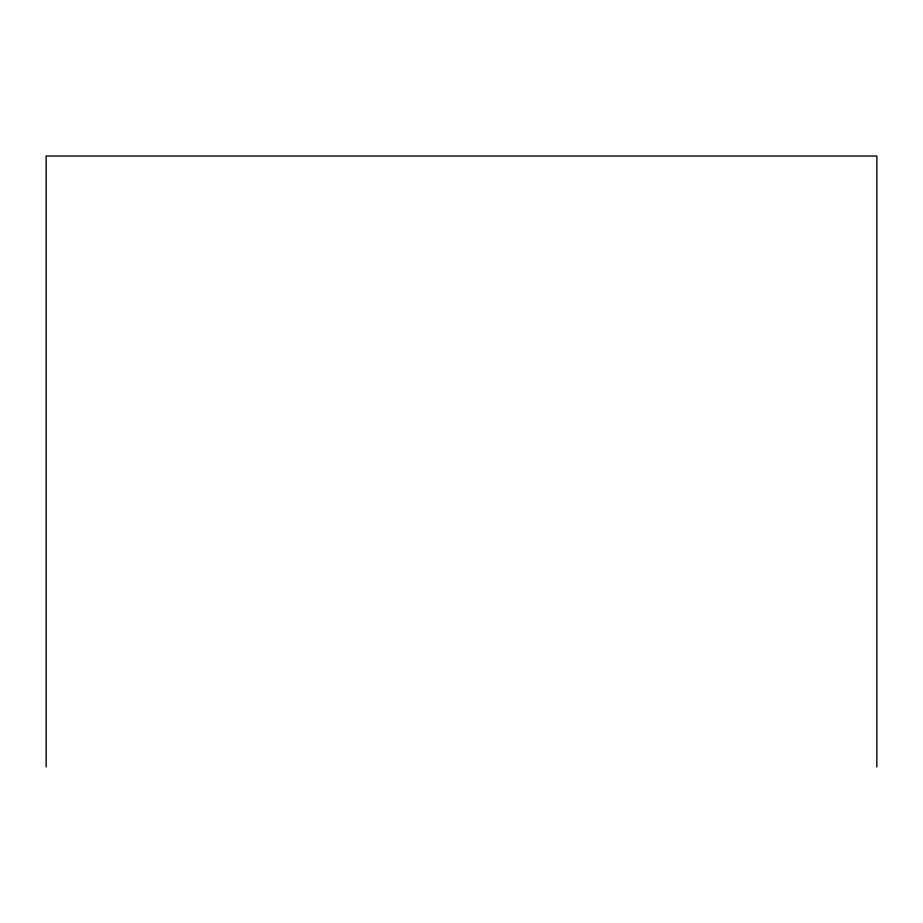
<?xml version="1.0" encoding="UTF-8"?>
<svg xmlns="http://www.w3.org/2000/svg" width="923" height="923" viewBox="0 0 923 923"><rect width="100%" height="100%" fill="white"/><g stroke="black" fill="none" stroke-linecap="round" stroke-linejoin="round"><path stroke-width="1.38" d="M876.85 766.978L876.85 156.022L46.15 156.022L46.15 766.978"/></g></svg>
